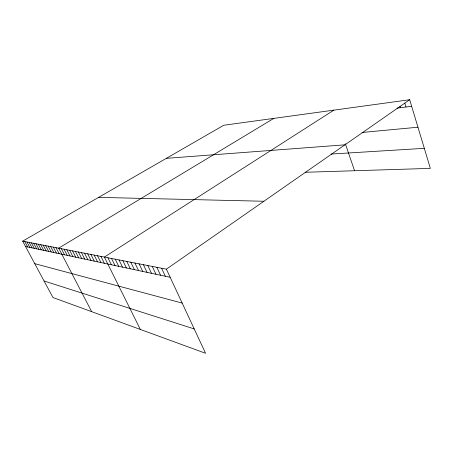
<?xml version="1.0" encoding="UTF-8"?>
<svg xmlns="http://www.w3.org/2000/svg" width="453" height="453" viewBox="0 0 453 453"><rect width="100%" height="100%" fill="white"/><g stroke="black" fill="none" stroke-linecap="round" stroke-linejoin="round"><path stroke-width="0.68" d="M166.387 269.167L205.554 353.266L52.961 297.525L22.65 241.149L166.387 269.167L409.682 99.734L430.35 168.38L305.203 172.276M333.861 110.141L104.371 257.077L140.339 329.444M273.822 118.38L58.669 248.17L91.676 311.664M22.65 241.149L223.765 125.255L409.682 99.734M396.992 108.137L411.652 106.279M361.97 132.48L417.955 127.219M166.342 158.346L344.931 144.824M331.109 154.054L424.314 148.329M98.618 197.372L263.901 201.257M25.527 246.506L170.164 277.276M34.756 263.663L182.191 303.091M44.083 281.007L194.218 328.918M24.779 241.568L27.678 246.964M29.151 242.417L32.078 247.899M26.948 241.987L29.858 247.429M33.664 243.295L36.625 248.867M31.387 242.853L34.332 248.38M38.324 244.207L41.325 249.863M35.974 243.748L38.958 249.36M43.148 245.147L46.183 250.9M40.719 244.671L43.731 250.379M45.623 245.628L48.675 251.432M50.702 246.619L53.794 252.519M48.143 246.121L51.212 251.97M55.962 247.644L59.094 253.646M53.312 247.128L56.421 253.08M64.054 249.218L67.237 255.379M61.336 248.691L64.502 254.796M66.823 249.762L70.022 255.973M72.503 250.866L75.747 257.191M69.637 250.311L72.859 256.574M75.424 251.438L78.686 257.814M81.432 252.61L84.734 259.099M78.403 252.015L81.682 258.453M84.524 253.21L87.848 259.762M87.672 253.822L91.013 260.435M94.156 255.084L97.542 261.823M90.883 254.45L94.247 261.126M97.497 255.735L100.9 262.542M100.9 256.404L104.326 263.267M107.916 257.768L111.381 264.767M115.226 259.195L118.737 266.336M111.534 258.476L115.022 265.543M118.997 259.926L122.525 267.14M122.848 260.679L126.398 267.966M126.778 261.443L130.356 268.805M130.798 262.23L134.394 269.665M134.903 263.029L138.527 270.543M139.105 263.844L142.746 271.443M143.397 264.682L147.061 272.361M147.786 265.537L151.472 273.295M152.276 266.415L155.985 274.258M156.868 267.31L160.6 275.243M161.574 268.227L165.328 276.245M345.333 143.709L354.563 170.741M400.022 106.415L400.412 107.701M404.801 103.103L405.984 106.999"/></g></svg>
